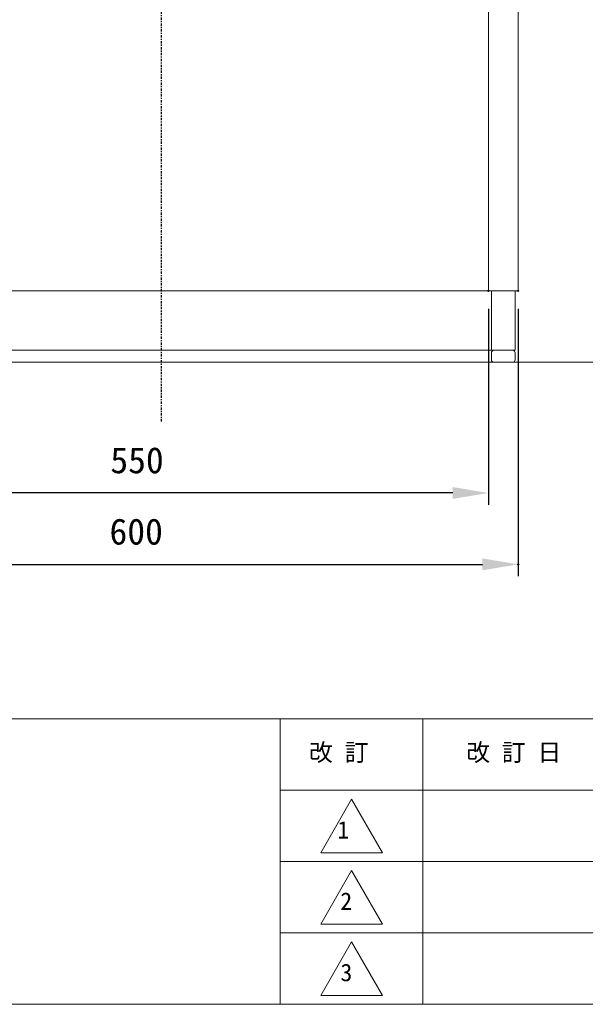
# Model space of a CAD drawing. Units: millimetres, scale not verified. Extents: x -203 to 203, y -143 to 143.
# Drawn here: x -99.9 to -52.4, y -138 to -55.2 of the extents above; entities that cross this region are included whole.
import ezdxf
from ezdxf.enums import TextEntityAlignment as Align

# ---------------------------------------------------------------- set-up
doc = ezdxf.new("R2010")
doc.units = ezdxf.units.MM
doc.header["$LTSCALE"] = 0.5
doc.header["$PDMODE"] = 32
doc.header["$PDSIZE"] = 0.1
doc.linetypes.add('USER2', pattern=[0.629921, 0.393701, -0.07874, 0.07874, -0.07874])
for name, color, linetype, lineweight in [('0-1_DIMENSION_LINES$02_DIMENSI', 7, 'Continuous', 25), ('0-3_DIMENSION_LINES$03_LINES', 7, 'Continuous', 18), ('0-5_DIMENSION_LINES$01_CENTER_', 7, 'USER2', 25), ('0-6_図面_FORMAT$03_TEXT', 7, 'Continuous', 18), ('0-9_図面_FORMAT$01_WAKU$OUT_LINE', 6, 'Continuous', 18), ('0-A_図面_FORMAT$01_WAKU$SUB_LINE', 7, 'Continuous', 18)]:
    doc.layers.add(name, color=color, linetype=linetype, lineweight=lineweight)
doc.layers.add('0-2_DEFPOINTS', color=7, linetype='Continuous')
doc.styles.add('ＭＳ ゴシック', font='')
doc.styles.get('ＭＳ ゴシック').set_extended_font_data('MS Gothic')

# ---------------------------------------------------------------- blocks, each defined once
blk = doc.blocks.new('D9')
at = {"layer": '0-1_DIMENSION_LINES$02_DIMENSI'}
for p, q in [((189, 138), (189, 105)), ((299, 138), (299, 105)), ((293, 107), (195, 107))]:
    blk.add_line(p, q, dxfattribs=at)
for points in [[(195, 108), (195, 106), (189, 107)], [(293, 106), (293, 108), (299, 107)]]:
    blk.add_solid(points, dxfattribs=at)
at = {"layer": '0-2_DEFPOINTS'}
for p in [(189, 141), (299, 141), (189, 107)]:
    blk.add_point(p, dxfattribs=at)
at = {"layer": '0-1_DIMENSION_LINES$02_DIMENSI', "style": 'ＭＳ ゴシック'}
blk.add_text('550', height=4.399, dxfattribs=at).set_placement((235.429, 109), align=Align.BOTTOM_LEFT)
blk = doc.blocks.new('D10')
at = {"layer": '0-1_DIMENSION_LINES$02_DIMENSI'}
for p, q in [((184, 138), (184, 93)), ((304, 138), (304, 93)), ((190, 95), (298, 95))]:
    blk.add_line(p, q, dxfattribs=at)
for points in [[(190, 96), (190, 94), (184, 95)], [(298, 94), (298, 96), (304, 95)]]:
    blk.add_solid(points, dxfattribs=at)
at = {"layer": '0-2_DEFPOINTS'}
for p in [(184, 141), (304, 141), (304, 95)]:
    blk.add_point(p, dxfattribs=at)
at = {"layer": '0-1_DIMENSION_LINES$02_DIMENSI', "style": 'ＭＳ ゴシック'}
blk.add_text('600', height=4.399, dxfattribs=at).set_placement((235.286, 97), align=Align.BOTTOM_LEFT)

msp = doc.modelspace()

# ---------------------------------------------------------------- linework, layer by layer
at = {"layer": '0-3_DIMENSION_LINES$03_LINES'}
for p, q in [((-115.5, -78), (-60.5, -78)), ((-60.25, -83), (-115.75, -83)), ((-60.25, -83.2), (-60.25, -83.8)), ((-58.45, -83), (-60.05, -83)), ((-58.25, -83.8), (-58.25, -83.2)), ((-143, -84), (142, -84)), ((-60.05, -84), (-58.45, -84))]:
    msp.add_line(p, q, dxfattribs=at)
for points in [[(-60.5, -78), (-58, -78), (-58, -17.0018), (-60.5, -17.0018)], [(-60.25, -83), (-58.25, -83), (-58.25, -78), (-60.25, -78)]]:
    msp.add_lwpolyline(points, close=True, dxfattribs=at)
for centre, start, end in [((-60.05, -83.2), 90, 180), ((-58.45, -83.2), 0, 90), ((-60.05, -83.8), 180, 270), ((-58.45, -83.8), 270, 360)]:
    msp.add_arc(centre, 0.2, start, end, dxfattribs=at)
at = {"layer": '0-5_DIMENSION_LINES$01_CENTER_'}
msp.add_line((-88.0008, 22.9972), (-88, -89), dxfattribs=at)
at = {"layer": '0-6_図面_FORMAT$03_TEXT'}
for p, q in [((-72, -120.75), (-74.5981, -125.25)), ((-69.4019, -125.25), (-72, -120.75)), ((-74.5981, -125.25), (-69.4019, -125.25)), ((-72, -126.75), (-74.5981, -131.25)), ((-69.4019, -131.25), (-72, -126.75)), ((-74.5981, -131.25), (-69.4019, -131.25)), ((-72, -132.75), (-74.5981, -137.25)), ((-69.4019, -137.25), (-72, -132.75)), ((-74.5981, -137.25), (-69.4019, -137.25))]:
    msp.add_line(p, q, dxfattribs=at)
at = {"layer": '0-9_図面_FORMAT$01_WAKU$OUT_LINE'}
for p, q in [((198, -114), (-198, -114)), ((-78, -114), (-78, -138)), ((198, -120), (-78, -120)), ((-198, -138), (198, -138))]:
    msp.add_line(p, q, dxfattribs=at)
at = {"layer": '0-A_図面_FORMAT$01_WAKU$SUB_LINE'}
for p, q in [((-66, -114), (-66, -138)), ((12, -126), (-78, -126)), ((12, -132), (-78, -132))]:
    msp.add_line(p, q, dxfattribs=at)

# ---------------------------------------------------------------- block references
at = {"layer": '0-1_DIMENSION_LINES$02_DIMENSI', "xscale": 0.5, "yscale": 0.5}
for name in ['D10', 'D9']:
    msp.add_blockref(name, (-210, -148.5), dxfattribs=at)

# ---------------------------------------------------------------- texts
at = {"layer": '0-6_図面_FORMAT$03_TEXT', "style": 'ＭＳ ゴシック'}
for s, p in [('改 訂', (-75.5838, -117.9799)), ('改 訂 日', (-62.3608, -117.9799)), ('1', (-73.1918, -124.4965)), ('2', (-72.9498, -130.4965)), ('3', (-72.9398, -136.4965))]:
    msp.add_text(s, height=1.466, dxfattribs=at).set_placement(p, align=Align.BOTTOM_LEFT)

doc.saveas('drawing.dxf')
